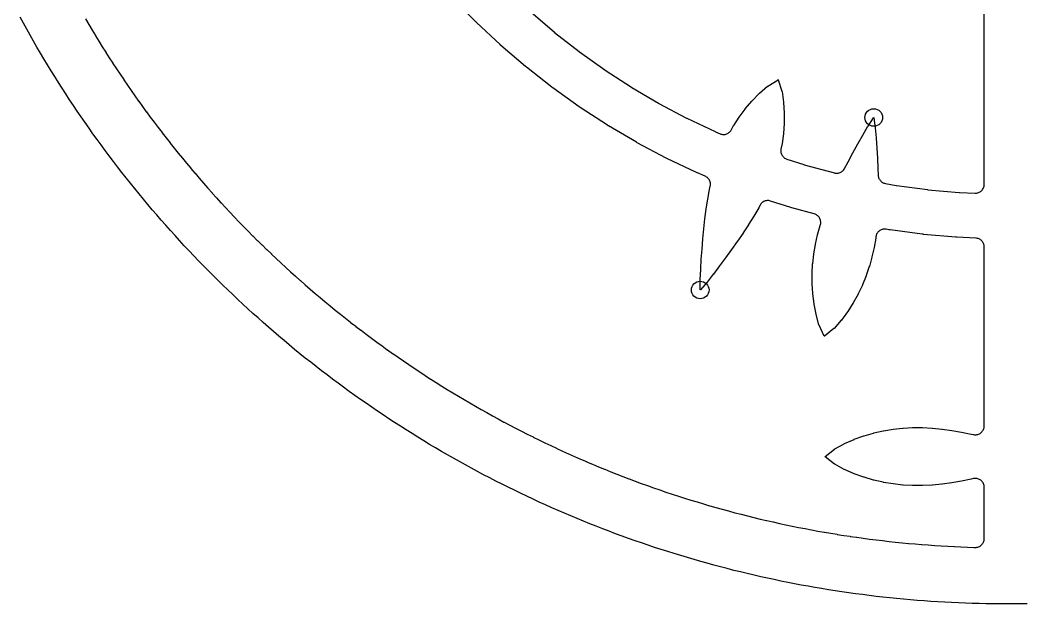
# Model space of a CAD drawing. Header units: millimetres. Extents: x -31.9 to 31.9, y -31.9 to 31.9.
# Drawn here: x -28.04 to 0.46, y -31.9 to -15.29 of the extents above; entities that cross this region are included whole.
import ezdxf

# ---------------------------------------------------------------- set-up
doc = ezdxf.new("R2010")
doc.units = ezdxf.units.MM
for name, color, linetype in [('CUT_INNER', 6, 'Continuous'), ('CUT_OUTER', 1, 'Continuous'), ('ENGRAVE', 7, 'Continuous')]:
    doc.layers.add(name, color=color, linetype=linetype)

msp = doc.modelspace()

# ---------------------------------------------------------------- linework, layer by layer
at = {"layer": 'CUT_INNER'}
for points in [[(-13.5278, -15.0593), (-12.8551, -15.6375), (-12.8465, -15.6445), (-12.1488, -16.1923), (-12.1399, -16.199), (-11.4185, -16.7153), (-11.4094, -16.7215), (-10.6658, -17.2053), (-10.6564, -17.2112), (-9.8921, -17.6615), (-9.8825, -17.6669), (-9.099, -18.0829), (-9.0891, -18.0879), (-8.2879, -18.4688), (-8.2778, -18.4733), (-8.1449, -18.5294), (-8.1222, -18.5377), (-8.0988, -18.5438), (-8.0749, -18.5476), (-8.0508, -18.549), (-8.0266, -18.5482), (-8.0027, -18.545), (-7.9791, -18.5395), (-7.9562, -18.5317), (-7.9342, -18.5218), (-7.9132, -18.5098), (-7.8935, -18.4958), (-7.8752, -18.48), (-7.8585, -18.4625), (-7.8436, -18.4435), (-7.8306, -18.4231), (-7.7592, -18.2981), (-7.7554, -18.2918), (-7.604, -18.0599), (-7.5996, -18.0537), (-7.4319, -17.8279), (-7.427, -17.8218), (-7.2419, -17.6027), (-7.2363, -17.5965), (-7.0321, -17.3853), (-7.0249, -17.3784), (-6.7962, -17.1771), (-6.792, -17.1737), (-6.7876, -17.1708), (-6.4968, -16.9925), (-6.4916, -16.9896), (-6.4895, -16.9952), (-6.3853, -17.3199), (-6.3838, -17.325), (-6.3829, -17.3303), (-6.3407, -17.632), (-6.3397, -17.642), (-6.3224, -17.9353), (-6.3222, -17.9436), (-6.3246, -18.2304), (-6.3249, -18.2383), (-6.3449, -18.5188), (-6.3457, -18.5263), (-6.382, -18.8009), (-6.3832, -18.8082), (-6.4136, -18.9655), (-6.417, -18.9894), (-6.4181, -19.0135), (-6.4169, -19.0377), (-6.4133, -19.0616), (-6.4075, -19.085), (-6.3994, -19.1078), (-6.3891, -19.1297), (-6.3768, -19.1505), (-6.3625, -19.17), (-6.3465, -19.1881), (-6.3287, -19.2045), (-6.3094, -19.2191), (-6.2889, -19.2318), (-6.2672, -19.2424), (-6.2445, -19.2509), (-5.7633, -19.4054), (-5.7527, -19.4085), (-4.8968, -19.6419), (-4.8861, -19.6446), (-4.883, -19.6453), (-4.8582, -19.6496), (-4.8331, -19.6514), (-4.808, -19.6506), (-4.7831, -19.6473), (-4.7586, -19.6416), (-4.7348, -19.6334), (-4.712, -19.6229), (-4.6903, -19.6101), (-4.67, -19.5952), (-4.6514, -19.5783), (-4.6345, -19.5597), (-4.6196, -19.5394), (-4.6067, -19.5178), (-4.505, -19.3242), (-4.5043, -19.3229), (-4.368, -19.0711), (-4.2282, -18.8181), (-4.0862, -18.5655), (-4.0855, -18.5643), (-3.9427, -18.3167), (-3.9386, -18.31), (-3.78, -18.0713), (-3.7767, -18.0668), (-3.7756, -18.0722), (-3.7349, -18.356), (-3.7341, -18.3638), (-3.7114, -18.6487), (-3.7113, -18.6501), (-3.6916, -18.9373), (-3.674, -19.2255), (-3.6589, -19.5136), (-3.6588, -19.5151), (-3.651, -19.7073), (-3.6489, -19.7313), (-3.6444, -19.7551), (-3.6377, -19.7783), (-3.6288, -19.8007), (-3.6177, -19.8222), (-3.6047, -19.8425), (-3.5897, -19.8614), (-3.573, -19.8789), (-3.5546, -19.8946), (-3.5349, -19.9085), (-3.5139, -19.9204), (-3.4918, -19.9302), (-3.4689, -19.9379), (-3.4454, -19.9433), (-3.1367, -19.9986), (-3.1258, -20.0003), (-2.2465, -20.1181), (-2.2355, -20.1193), (-1.3519, -20.1979), (-1.3408, -20.1987), (-0.8991, -20.2183), (-0.8739, -20.2181), (-0.8488, -20.2154), (-0.8241, -20.2102), (-0.8001, -20.2026), (-0.7769, -20.1925), (-0.7549, -20.1802), (-0.7343, -20.1657), (-0.7152, -20.1492), (-0.6979, -20.1308), (-0.6825, -20.1109), (-0.6692, -20.0894), (-0.6581, -20.0668), (-0.6494, -20.0431), (-0.6431, -20.0187), (-0.6393, -19.9937), (-0.638, -19.9685), (-0.638, -13.9015)], [(-26.1823, -15.2604), (-26.089, -15.4194), (-26.0882, -15.4208), (-25.9939, -15.5792), (-25.9931, -15.5805), (-25.8978, -15.7384), (-25.897, -15.7397), (-25.8007, -15.897), (-25.7999, -15.8983), (-25.7027, -16.055), (-25.7019, -16.0563), (-25.6037, -16.2125), (-25.6029, -16.2137), (-25.5037, -16.3692), (-25.5029, -16.3705), (-25.4028, -16.5254), (-25.402, -16.5267), (-25.3009, -16.681), (-25.3001, -16.6823), (-25.1981, -16.8359), (-25.1973, -16.8372), (-25.0943, -16.9902), (-25.0935, -16.9915), (-24.9896, -17.1439), (-24.9887, -17.1451), (-24.8839, -17.2969), (-24.8831, -17.2981), (-24.7773, -17.4492), (-24.7765, -17.4505), (-24.6698, -17.6009), (-24.6689, -17.6022), (-24.5614, -17.752), (-24.5605, -17.7532), (-24.452, -17.9024), (-24.4511, -17.9036), (-24.3417, -18.052), (-24.3407, -18.0533), (-24.2304, -18.2011), (-24.2295, -18.2023), (-24.1183, -18.3494), (-24.1174, -18.3506), (-24.0053, -18.497), (-24.0043, -18.4983), (-23.8913, -18.644), (-23.8904, -18.6452), (-23.7765, -18.7902), (-23.7755, -18.7914), (-23.6607, -18.9358), (-23.6598, -18.937), (-23.5441, -19.0806), (-23.5431, -19.0818), (-23.4266, -19.2247), (-23.4256, -19.2259), (-23.3082, -19.3681), (-23.3072, -19.3693), (-23.1889, -19.5107), (-23.1879, -19.5119), (-23.0687, -19.6526), (-23.0677, -19.6538), (-22.9477, -19.7938), (-22.9467, -19.795), (-22.8258, -19.9343), (-22.8248, -19.9354), (-22.7031, -20.0739), (-22.7021, -20.0751), (-22.5795, -20.2129), (-22.5785, -20.214), (-22.455, -20.351), (-22.454, -20.3522), (-22.3297, -20.4884), (-22.3287, -20.4896), (-22.2036, -20.625), (-22.2026, -20.6262), (-22.0766, -20.7609), (-22.0756, -20.762), (-21.9488, -20.896), (-21.9478, -20.8971), (-21.8202, -21.0303), (-21.8191, -21.0314), (-21.6908, -21.1637), (-21.6897, -21.1648), (-21.5605, -21.2964), (-21.5594, -21.2975), (-21.4294, -21.4283), (-21.4283, -21.4294), (-21.2975, -21.5594), (-21.2964, -21.5605), (-21.1648, -21.6897), (-21.1637, -21.6908), (-21.0314, -21.8191), (-21.0303, -21.8202), (-20.8971, -21.9478), (-20.896, -21.9488), (-20.762, -22.0756), (-20.7609, -22.0766), (-20.6262, -22.2026), (-20.625, -22.2036), (-20.4896, -22.3287), (-20.4884, -22.3297), (-20.3522, -22.454), (-20.351, -22.455), (-20.214, -22.5785), (-20.2129, -22.5795), (-20.0751, -22.7021), (-20.0739, -22.7031), (-19.9354, -22.8248), (-19.9343, -22.8258), (-19.795, -22.9467), (-19.7938, -22.9477), (-19.6538, -23.0677), (-19.6526, -23.0687), (-19.5119, -23.1879), (-19.5107, -23.1889), (-19.3693, -23.3072), (-19.3681, -23.3082), (-19.2259, -23.4256), (-19.2247, -23.4266), (-19.0818, -23.5431), (-19.0806, -23.5441), (-18.937, -23.6598), (-18.9358, -23.6607), (-18.7914, -23.7755), (-18.7902, -23.7765), (-18.6452, -23.8904), (-18.644, -23.8913), (-18.4983, -24.0043), (-18.497, -24.0053), (-18.3506, -24.1174), (-18.3494, -24.1183), (-18.2023, -24.2295), (-18.2011, -24.2304), (-18.0533, -24.3407), (-18.052, -24.3417), (-17.9036, -24.4511), (-17.9024, -24.452), (-17.7532, -24.5605), (-17.752, -24.5614), (-17.6022, -24.6689), (-17.6009, -24.6698), (-17.4505, -24.7765), (-17.4492, -24.7773), (-17.2981, -24.8831), (-17.2969, -24.8839), (-17.1451, -24.9887), (-17.1439, -24.9896), (-16.9915, -25.0935), (-16.9902, -25.0943), (-16.8372, -25.1973), (-16.8359, -25.1981), (-16.6823, -25.3001), (-16.681, -25.3009), (-16.5267, -25.402), (-16.5254, -25.4028), (-16.3705, -25.5029), (-16.3692, -25.5037), (-16.2137, -25.6029), (-16.2125, -25.6037), (-16.0563, -25.7019), (-16.055, -25.7027), (-15.8983, -25.7999), (-15.897, -25.8007), (-15.7397, -25.897), (-15.7384, -25.8978), (-15.5805, -25.9931), (-15.5792, -25.9939), (-15.4208, -26.0882), (-15.4194, -26.089), (-15.2604, -26.1823), (-15.2591, -26.1831), (-15.0995, -26.2755), (-15.0981, -26.2762), (-14.9379, -26.3676), (-14.9366, -26.3684), (-14.7759, -26.4588), (-14.7745, -26.4595), (-14.6133, -26.5489), (-14.6119, -26.5497), (-14.4501, -26.6381), (-14.4487, -26.6388), (-14.2864, -26.7263), (-14.285, -26.727), (-14.1221, -26.8134), (-14.1207, -26.8141), (-13.9573, -26.8996), (-13.9559, -26.9003), (-13.792, -26.9847), (-13.7906, -26.9854), (-13.6262, -27.0688), (-13.6248, -27.0695), (-13.4598, -27.1519), (-13.4584, -27.1526), (-13.293, -27.234), (-13.2916, -27.2347), (-13.1256, -27.315), (-13.1242, -27.3157), (-12.9577, -27.3951), (-12.9564, -27.3957), (-12.7894, -27.4741), (-12.788, -27.4747), (-12.6206, -27.552), (-12.6192, -27.5527), (-12.4513, -27.6289), (-12.4499, -27.6296), (-12.2815, -27.7048), (-12.2801, -27.7054), (-12.1113, -27.7797), (-12.1099, -27.7803), (-11.9406, -27.8534), (-11.9392, -27.854), (-11.7695, -27.9262), (-11.7681, -27.9268), (-11.5979, -27.9979), (-11.5965, -27.9985), (-11.4259, -28.0685), (-11.4245, -28.0691), (-11.2535, -28.1381), (-11.2521, -28.1387), (-11.0806, -28.2066), (-11.0792, -28.2072), (-10.9073, -28.2741), (-10.9059, -28.2746), (-10.7336, -28.3405), (-10.7322, -28.341), (-10.5595, -28.4058), (-10.5581, -28.4063), (-10.3851, -28.47), (-10.3836, -28.4706), (-10.2102, -28.5332), (-10.2087, -28.5337), (-10.0349, -28.5953), (-10.0335, -28.5959), (-9.8593, -28.6564), (-9.8578, -28.6569), (-9.6832, -28.7163), (-9.6818, -28.7168), (-9.5069, -28.7752), (-9.5054, -28.7757), (-9.3301, -28.833), (-9.3287, -28.8335), (-9.153, -28.8897), (-9.1516, -28.8902), (-8.9756, -28.9453), (-8.9741, -28.9458), (-8.7978, -28.9999), (-8.7963, -29.0003), (-8.6197, -29.0533), (-8.6182, -29.0537), (-8.4413, -29.1056), (-8.4398, -29.1061), (-8.2625, -29.1569), (-8.2611, -29.1573), (-8.0835, -29.207), (-8.082, -29.2074), (-7.9041, -29.2561), (-7.9026, -29.2565), (-7.7244, -29.304), (-7.723, -29.3044), (-7.5445, -29.3509), (-7.543, -29.3513), (-7.3643, -29.3966), (-7.3628, -29.397), (-7.1837, -29.4412), (-7.1823, -29.4416), (-7.003, -29.4848), (-7.0015, -29.4851), (-6.8219, -29.5272), (-6.8204, -29.5275), (-6.6406, -29.5685), (-6.6391, -29.5688), (-6.4591, -29.6087), (-6.4576, -29.609), (-6.2773, -29.6477), (-6.2758, -29.6481), (-6.0952, -29.6857), (-6.0937, -29.686), (-5.913, -29.7225), (-5.9115, -29.7228), (-5.7305, -29.7583), (-5.729, -29.7586), (-5.5478, -29.7929), (-5.5463, -29.7931), (-5.3649, -29.8263), (-5.3634, -29.8266), (-5.1818, -29.8587), (-5.1802, -29.859), (-4.9984, -29.8899), (-4.9969, -29.8902), (-4.815, -29.92), (-4.8134, -29.9203), (-4.6313, -29.949), (-4.6298, -29.9493), (-4.4474, -29.9769), (-4.4459, -29.9771), (-4.2634, -30.0036), (-4.2619, -30.0038), (-4.0792, -30.0292), (-4.0777, -30.0294), (-3.8949, -30.0537), (-3.8934, -30.0539), (-3.7104, -30.077), (-3.7089, -30.0772), (-3.5258, -30.0992), (-3.5243, -30.0994), (-3.341, -30.1203), (-3.3395, -30.1204), (-3.1562, -30.1402), (-3.1546, -30.1404), (-2.9712, -30.159), (-2.9696, -30.1591), (-2.7861, -30.1767), (-2.7845, -30.1768), (-2.6009, -30.1932), (-2.5993, -30.1933), (-2.4155, -30.2086), (-2.414, -30.2087), (-2.2301, -30.2228), (-2.2286, -30.2229), (-2.0447, -30.2359), (-2.0431, -30.236), (-1.8591, -30.2479), (-1.8576, -30.248), (-1.6735, -30.2588), (-1.6719, -30.2588), (-1.4878, -30.2685), (-1.4862, -30.2685), (-1.302, -30.277), (-1.3005, -30.2771), (-1.1162, -30.2844), (-1.1147, -30.2845), (-0.9304, -30.2907), (-0.9288, -30.2908), (-0.8949, -30.2917), (-0.8699, -30.2911), (-0.8452, -30.2881), (-0.8208, -30.2826), (-0.7971, -30.2747), (-0.7744, -30.2645), (-0.7527, -30.252), (-0.7324, -30.2375), (-0.7137, -30.221), (-0.6967, -30.2027), (-0.6816, -30.1828), (-0.6685, -30.1615), (-0.6577, -30.1391), (-0.6491, -30.1156), (-0.643, -30.0914), (-0.6392, -30.0667), (-0.638, -30.0418), (-0.638, -28.5798), (-0.6392, -28.5548), (-0.643, -28.5302), (-0.6491, -28.506), (-0.6577, -28.4826), (-0.6685, -28.4601), (-0.6815, -28.4388), (-0.6966, -28.419), (-0.7135, -28.4007), (-0.7323, -28.3842), (-0.7525, -28.3697), (-0.7741, -28.3572), (-0.7969, -28.347), (-0.8205, -28.339), (-0.8448, -28.3335), (-0.8696, -28.3304), (-0.8945, -28.3298), (-0.9194, -28.3317), (-0.944, -28.3361), (-1.0037, -28.3498), (-1.0068, -28.3505), (-1.2808, -28.4061), (-1.2845, -28.4068), (-1.5579, -28.4537), (-1.5622, -28.4544), (-1.8349, -28.4913), (-1.8399, -28.4919), (-2.112, -28.5176), (-2.1176, -28.518), (-2.3892, -28.5315), (-2.3953, -28.5317), (-2.6663, -28.5319), (-2.6729, -28.5317), (-2.9436, -28.5178), (-2.9504, -28.5172), (-3.2208, -28.4883), (-3.2279, -28.4873), (-3.4981, -28.4425), (-3.5054, -28.4411), (-3.7755, -28.3797), (-3.7828, -28.3778), (-4.0528, -28.299), (-4.0602, -28.2966), (-4.33, -28.1992), (-4.3378, -28.1961), (-4.6068, -28.078), (-4.6158, -28.0736), (-4.884, -27.9291), (-4.8886, -27.9264), (-4.893, -27.9233), (-5.1612, -27.7126), (-5.1657, -27.7088), (-5.1612, -27.7049), (-4.893, -27.4942), (-4.8886, -27.4911), (-4.884, -27.4884), (-4.6158, -27.3439), (-4.6068, -27.3395), (-4.3378, -27.2214), (-4.33, -27.2183), (-4.0602, -27.1209), (-4.0528, -27.1185), (-3.7828, -27.0397), (-3.7755, -27.0378), (-3.5054, -26.9764), (-3.4981, -26.975), (-3.2279, -26.9302), (-3.2208, -26.9293), (-2.9504, -26.9003), (-2.9436, -26.8997), (-2.6729, -26.8858), (-2.6663, -26.8856), (-2.3953, -26.8858), (-2.3892, -26.886), (-2.1176, -26.8995), (-2.112, -26.8999), (-1.8399, -26.9256), (-1.8349, -26.9262), (-1.5622, -26.9631), (-1.5579, -26.9638), (-1.2845, -27.0107), (-1.2808, -27.0114), (-1.0068, -27.067), (-1.0037, -27.0677), (-0.944, -27.0814), (-0.9194, -27.0858), (-0.8945, -27.0877), (-0.8696, -27.0871), (-0.8448, -27.084), (-0.8205, -27.0785), (-0.7969, -27.0706), (-0.7741, -27.0603), (-0.7525, -27.0479), (-0.7323, -27.0333), (-0.7135, -27.0168), (-0.6966, -26.9986), (-0.6815, -26.9787), (-0.6685, -26.9574), (-0.6577, -26.9349), (-0.6491, -26.9115), (-0.643, -26.8873), (-0.6392, -26.8627), (-0.638, -26.8378), (-0.638, -21.7463), (-0.6391, -21.7225), (-0.6425, -21.6989), (-0.6482, -21.6757), (-0.656, -21.6532), (-0.6659, -21.6315), (-0.6779, -21.6109), (-0.6917, -21.5915), (-0.7073, -21.5735), (-0.7246, -21.557), (-0.7434, -21.5423), (-0.7635, -21.5295), (-0.7847, -21.5186), (-0.8069, -21.5098), (-0.8297, -21.5032), (-0.8532, -21.4987), (-0.8769, -21.4965), (-1.4157, -21.4726), (-1.4185, -21.4724), (-1.444, -21.4707), (-1.4467, -21.4705), (-2.3668, -21.3887), (-2.3696, -21.3884), (-2.395, -21.3856), (-2.3977, -21.3852), (-3.3133, -21.2626), (-3.316, -21.2622), (-3.3412, -21.2583), (-3.344, -21.2578), (-3.4233, -21.2436), (-3.4469, -21.2405), (-3.4707, -21.2397), (-3.4945, -21.2411), (-3.5181, -21.2448), (-3.5411, -21.2508), (-3.5635, -21.2589), (-3.5851, -21.2691), (-3.6055, -21.2813), (-3.6248, -21.2954), (-3.6425, -21.3112), (-3.6587, -21.3287), (-3.6732, -21.3476), (-3.6858, -21.3679), (-3.6964, -21.3892), (-3.7049, -21.4114), (-3.7113, -21.4344), (-3.7154, -21.4579), (-3.7193, -21.4884), (-3.7202, -21.4939), (-3.7668, -21.7618), (-3.7679, -21.7678), (-3.8274, -22.0322), (-3.829, -22.0386), (-3.9022, -22.2995), (-3.9042, -22.3061), (-3.992, -22.5635), (-3.9945, -22.5702), (-4.0976, -22.824), (-4.1006, -22.8307), (-4.2199, -23.0807), (-4.2234, -23.0874), (-4.3596, -23.3335), (-4.3636, -23.3402), (-4.518, -23.5819), (-4.5228, -23.5888), (-4.6971, -23.8252), (-4.7034, -23.833), (-4.9034, -24.0629), (-4.907, -24.0668), (-4.911, -24.0704), (-5.1755, -24.2857), (-5.1803, -24.2892), (-5.1831, -24.2839), (-5.3296, -23.9759), (-5.3317, -23.971), (-5.3333, -23.9659), (-5.4152, -23.6725), (-5.4175, -23.6627), (-5.4735, -23.3744), (-5.4749, -23.3661), (-5.5105, -23.0815), (-5.5113, -23.0737), (-5.5287, -22.793), (-5.5289, -22.7854), (-5.5294, -22.5084), (-5.5291, -22.5011), (-5.5134, -22.2276), (-5.5127, -22.2205), (-5.4815, -21.9503), (-5.4805, -21.9435), (-5.4346, -21.6764), (-5.4333, -21.67), (-5.3735, -21.4056), (-5.372, -21.3997), (-5.299, -21.1377), (-5.2974, -21.1324), (-5.2959, -21.1278), (-5.2896, -21.1048), (-5.2855, -21.0813), (-5.2836, -21.0576), (-5.284, -21.0337), (-5.2867, -21.0101), (-5.2916, -20.9868), (-5.2988, -20.964), (-5.308, -20.9421), (-5.3193, -20.9211), (-5.3326, -20.9013), (-5.3476, -20.8828), (-5.3644, -20.8659), (-5.3827, -20.8506), (-5.4024, -20.8372), (-5.4232, -20.8257), (-5.4451, -20.8162), (-5.4677, -20.8088), (-6.106, -20.6348), (-6.1087, -20.634), (-6.1332, -20.6267), (-6.1358, -20.6259), (-6.7126, -20.4408), (-6.7366, -20.4344), (-6.7611, -20.4304), (-6.7859, -20.4288), (-6.8107, -20.4298), (-6.8353, -20.4332), (-6.8595, -20.439), (-6.883, -20.4471), (-6.9055, -20.4576), (-6.9269, -20.4703), (-6.9469, -20.485), (-6.9653, -20.5016), (-6.9821, -20.52), (-6.9969, -20.5399), (-7.0096, -20.5613), (-7.0449, -20.6275), (-7.0471, -20.6314), (-7.1861, -20.8714), (-7.188, -20.8747), (-7.3354, -21.1122), (-7.3371, -21.1149), (-7.4917, -21.3505), (-7.4931, -21.3526), (-7.6536, -21.5866), (-7.6548, -21.5882), (-7.82, -21.821), (-7.8209, -21.8222), (-7.9894, -22.0537), (-8.1615, -22.2859), (-8.3357, -22.5174), (-8.3366, -22.5185), (-8.511, -22.745), (-8.516, -22.751), (-8.7049, -22.9667), (-8.7087, -22.9707), (-8.709, -22.9651), (-8.7117, -22.6785), (-8.7115, -22.6706), (-8.6962, -22.3852), (-8.6961, -22.3838), (-8.6775, -22.0965), (-8.6567, -21.8085), (-8.6335, -21.521), (-8.6333, -21.5195), (-8.6069, -21.2353), (-8.6067, -21.2333), (-8.5759, -20.9512), (-8.5756, -20.9487), (-8.5393, -20.6693), (-8.5389, -20.6661), (-8.4958, -20.3899), (-8.4951, -20.3862), (-8.4441, -20.1136), (-8.4432, -20.1092), (-8.4232, -20.0199), (-8.419, -19.9955), (-8.4172, -19.9707), (-8.4179, -19.9458), (-8.4211, -19.9212), (-8.4267, -19.897), (-8.4346, -19.8735), (-8.4449, -19.8508), (-8.4574, -19.8293), (-8.4719, -19.8092), (-8.4883, -19.7906), (-8.5066, -19.7737), (-8.5264, -19.7587), (-8.5476, -19.7457), (-8.57, -19.735), (-8.7908, -19.6418), (-8.7933, -19.6407), (-8.8166, -19.6302), (-8.8191, -19.629), (-9.6534, -19.2325), (-9.6559, -19.2313), (-9.6787, -19.2198), (-9.6812, -19.2185), (-10.497, -18.7854), (-10.4995, -18.784), (-10.5217, -18.7716), (-10.5241, -18.7702), (-11.32, -18.3012), (-11.3223, -18.2998), (-11.3441, -18.2863), (-11.3464, -18.2849), (-12.1206, -17.7811), (-12.1229, -17.7795), (-12.144, -17.7651), (-12.1463, -17.7636), (-12.8974, -17.2259), (-12.8997, -17.2243), (-12.9201, -17.209), (-12.9223, -17.2073), (-13.6489, -16.6369), (-13.651, -16.6351), (-13.6708, -16.6189), (-13.6729, -16.6171), (-14.3734, -16.0151), (-14.3755, -16.0132), (-14.3945, -15.9962), (-14.3965, -15.9943), (-15.0697, -15.3617), (-15.0717, -15.3598), (-15.0899, -15.3419), (-15.0918, -15.3399), (-15.7362, -14.6781)]]:
    msp.add_lwpolyline(points, dxfattribs=at)
at = {"layer": 'CUT_OUTER'}
msp.add_lwpolyline([(0.5872, -31.8946), (0.3915, -31.8976), (0.1957, -31.8994), (0, -31.9), (-0.1957, -31.8994), (-0.3915, -31.8976), (-0.5872, -31.8946), (-0.7829, -31.8904), (-0.848, -31.8886), (-0.848, -31.8886), (-0.9778, -31.885), (-1.1734, -31.8784), (-1.369, -31.8706), (-1.5645, -31.8616), (-1.76, -31.8514), (-1.9554, -31.84), (-2.1507, -31.8274), (-2.346, -31.8136), (-2.5411, -31.7986), (-2.7362, -31.7824), (-2.9311, -31.765), (-3.126, -31.7465), (-3.3207, -31.7267), (-3.5153, -31.7057), (-3.7098, -31.6835), (-3.9041, -31.6602), (-4.0983, -31.6356), (-4.2924, -31.6099), (-4.4862, -31.583), (-4.6799, -31.5548), (-4.8735, -31.5255), (-5.0668, -31.495), (-5.26, -31.4634), (-5.4529, -31.4305), (-5.6457, -31.3964), (-5.8382, -31.3612), (-6.0305, -31.3248), (-6.2226, -31.2872), (-6.4145, -31.2484), (-6.6061, -31.2085), (-6.7975, -31.1674), (-6.9886, -31.1251), (-7.1794, -31.0816), (-7.37, -31.037), (-7.5603, -30.9912), (-7.7503, -30.9442), (-7.9401, -30.896), (-8.1295, -30.8467), (-8.3186, -30.7963), (-8.5074, -30.7447), (-8.6959, -30.6919), (-8.884, -30.6379), (-9.0719, -30.5829), (-9.2594, -30.5266), (-9.4465, -30.4692), (-9.6333, -30.4107), (-9.8197, -30.351), (-10.0057, -30.2902), (-10.1914, -30.2282), (-10.3767, -30.1651), (-10.5616, -30.1009), (-10.7461, -30.0355), (-10.9302, -29.969), (-11.1138, -29.9014), (-11.2971, -29.8326), (-11.4799, -29.7627), (-11.6623, -29.6917), (-11.8443, -29.6196), (-12.0258, -29.5464), (-12.2069, -29.472), (-12.3875, -29.3966), (-12.5676, -29.32), (-12.7473, -29.2424), (-12.9265, -29.1636), (-13.1052, -29.0837), (-13.2834, -29.0028), (-13.4611, -28.9207), (-13.6383, -28.8376), (-13.815, -28.7534), (-13.9912, -28.668), (-14.1668, -28.5817), (-14.3419, -28.4942), (-14.5165, -28.4057), (-14.6905, -28.3161), (-14.864, -28.2254), (-15.0369, -28.1336), (-15.2092, -28.0409), (-15.381, -27.947), (-15.5522, -27.8521), (-15.7228, -27.7561), (-15.8928, -27.6592), (-16.0622, -27.5611), (-16.231, -27.462), (-16.3992, -27.3619), (-16.5668, -27.2608), (-16.7338, -27.1586), (-16.9001, -27.0554), (-17.0658, -26.9512), (-17.2308, -26.846), (-17.3952, -26.7398), (-17.559, -26.6325), (-17.7221, -26.5243), (-17.8845, -26.4151), (-18.0462, -26.3048), (-18.2073, -26.1936), (-18.3677, -26.0814), (-18.5273, -25.9682), (-18.6863, -25.854), (-18.8446, -25.7389), (-19.0022, -25.6228), (-19.1591, -25.5057), (-19.3152, -25.3877), (-19.4706, -25.2687), (-19.6253, -25.1487), (-19.7792, -25.0278), (-19.9324, -24.906), (-20.0849, -24.7832), (-20.2366, -24.6595), (-20.3875, -24.5349), (-20.5376, -24.4093), (-20.687, -24.2828), (-20.8356, -24.1555), (-20.9835, -24.0272), (-21.1305, -23.898), (-21.2767, -23.7678), (-21.4222, -23.6369), (-21.5668, -23.505), (-21.7106, -23.3722), (-21.8536, -23.2385), (-21.9958, -23.104), (-22.1371, -22.9686), (-22.2777, -22.8323), (-22.4173, -22.6952), (-22.5562, -22.5572), (-22.6942, -22.4184), (-22.8313, -22.2787), (-22.9676, -22.1382), (-23.103, -21.9969), (-23.2375, -21.8547), (-23.3712, -21.7117), (-23.5039, -21.5679), (-23.6358, -21.4233), (-23.7668, -21.2779), (-23.8969, -21.1316), (-24.0262, -20.9846), (-24.1545, -20.8368), (-24.2819, -20.6882), (-24.4083, -20.5388), (-24.5339, -20.3887), (-24.6585, -20.2377), (-24.7823, -20.086), (-24.905, -19.9336), (-25.0269, -19.7804), (-25.1478, -19.6265), (-25.2677, -19.4718), (-25.3867, -19.3164), (-25.5048, -19.1603), (-25.6219, -19.0034), (-25.738, -18.8458), (-25.8531, -18.6876), (-25.9673, -18.5286), (-26.0805, -18.3689), (-26.1927, -18.2085), (-26.304, -18.0475), (-26.4142, -17.8857), (-26.5235, -17.7233), (-26.6317, -17.5602), (-26.739, -17.3965), (-26.8452, -17.2321), (-26.9504, -17.0671), (-27.0546, -16.9014), (-27.1578, -16.7351), (-27.26, -16.5681), (-27.3611, -16.4005), (-27.4613, -16.2323), (-27.5603, -16.0635), (-27.6584, -15.8941), (-27.7554, -15.7241), (-27.8514, -15.5535), (-27.9463, -15.3823), (-28.0401, -15.2106)], dxfattribs=at)
at = {"layer": 'ENGRAVE'}
for centre in [(-3.7765, -18.066), (-8.709, -22.9714)]:
    msp.add_circle(centre, 0.25, dxfattribs=at)

doc.saveas('drawing.dxf')
